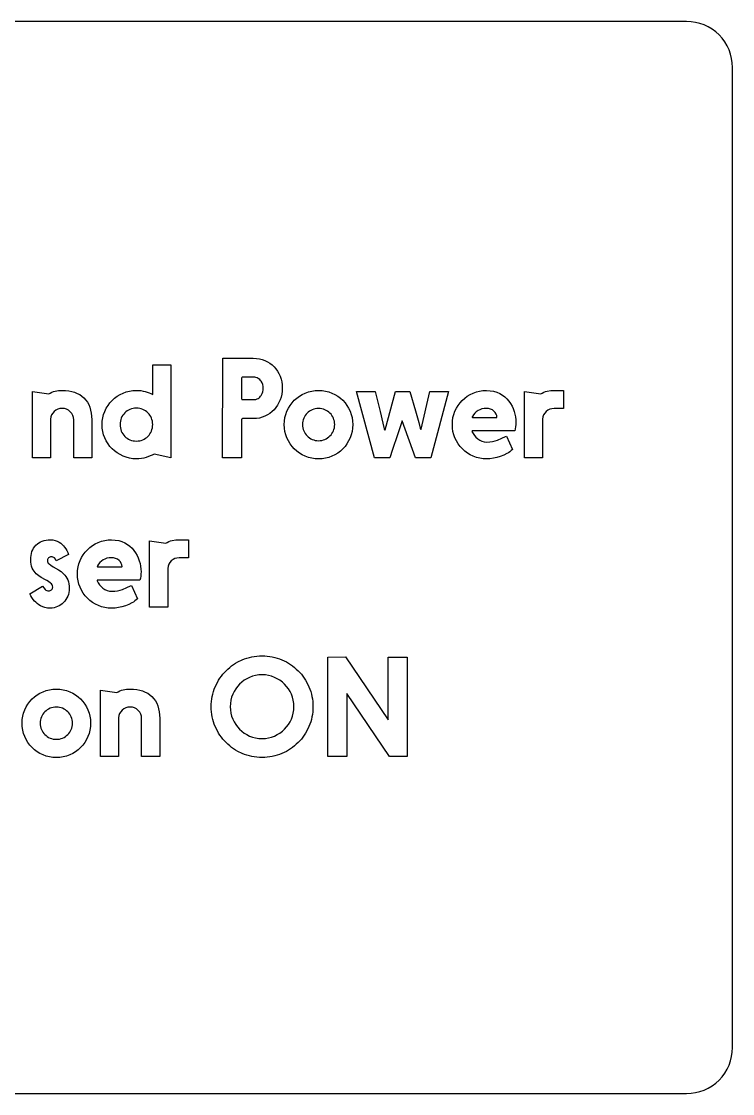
# Model space of a CAD drawing. Extents: x 333 to 535, y 49 to 451.
# Drawn here: x 384.3 to 430.7, y 208.3 to 278.3 of the extents above; entities that cross this region are included whole.
import ezdxf

# ---------------------------------------------------------------- set-up
doc = ezdxf.new("R2010")
doc.units = 0
doc.layers.get('0').update_dxf_attribs({"linetype": 'CONTINUOUS'})

msp = doc.modelspace()

# ---------------------------------------------------------------- linework, layer by layer
msp.add_lwpolyline([(332.707, 211.256, 0.414214), (335.707, 208.256), (427.707, 208.256, 0.414214), (430.707, 211.256), (430.707, 275.256, 0.414214), (427.707, 278.256), (335.707, 278.256, 0.414214), (332.707, 275.256)], format="xyb", close=True)
for points in [[(397.43, 256.266), (399.424, 256.266), (399.627, 256.257), (399.822, 256.228), (400.009, 256.181), (400.186, 256.114), (400.354, 256.032), (400.509, 255.936), (400.653, 255.826), (400.784, 255.703), (400.903, 255.567), (401.007, 255.419), (401.098, 255.259), (401.174, 255.087), (401.235, 254.906), (401.278, 254.717), (401.304, 254.52), (401.313, 254.316), (401.304, 254.112), (401.278, 253.914), (401.235, 253.724), (401.174, 253.54), (401.098, 253.366), (401.007, 253.202), (400.903, 253.05), (400.784, 252.908), (400.653, 252.779), (400.509, 252.664), (400.354, 252.564), (400.186, 252.479), (400.009, 252.411), (399.822, 252.362), (399.627, 252.333), (399.424, 252.323), (398.713, 252.323), (398.69, 252.32), (398.674, 252.31), (398.664, 252.294), (398.661, 252.271), (398.661, 249.766), (397.422, 249.766)], [(394.042, 249.766), (392.95, 250.009), (392.829, 249.946), (392.7, 249.889), (392.421, 249.788), (392.271, 249.748), (392.115, 249.72), (391.955, 249.703), (391.788, 249.697), (391.562, 249.708), (391.342, 249.741), (391.129, 249.797), (390.922, 249.874), (390.724, 249.971), (390.54, 250.084), (390.369, 250.212), (390.211, 250.355), (390.067, 250.514), (389.939, 250.685), (389.827, 250.869), (389.73, 251.066), (389.652, 251.273), (389.597, 251.486), (389.563, 251.706), (389.552, 251.933), (389.563, 252.159), (389.597, 252.379), (389.652, 252.593), (389.73, 252.799), (389.827, 252.997), (389.939, 253.181), (390.067, 253.352), (390.211, 253.51), (390.369, 253.654), (390.54, 253.782), (390.724, 253.894), (390.922, 253.991), (391.129, 254.069), (391.342, 254.124), (391.562, 254.158), (391.788, 254.169), (391.938, 254.164), (392.083, 254.15), (392.224, 254.127), (392.36, 254.095), (392.493, 254.055), (392.62, 254.007), (392.744, 253.953), (392.863, 253.891), (392.863, 255.833), (394.042, 255.833)], [(398.661, 253.614), (398.664, 253.591), (398.674, 253.575), (398.69, 253.565), (398.713, 253.562), (399.424, 253.562), (399.515, 253.567), (399.598, 253.582), (399.673, 253.606), (399.74, 253.64), (399.8, 253.682), (399.853, 253.728), (399.899, 253.779), (399.939, 253.835), (400.002, 253.955), (400.043, 254.082), (400.066, 254.206), (400.074, 254.316), (400.066, 254.424), (400.043, 254.541), (400.002, 254.66), (399.939, 254.771), (399.899, 254.823), (399.853, 254.871), (399.74, 254.953), (399.673, 254.985), (399.598, 255.008), (399.515, 255.022), (399.424, 255.027), (398.713, 255.027), (398.69, 255.024), (398.674, 255.014), (398.664, 254.998), (398.661, 254.975)], [(385.011, 254.099), (386.068, 253.935), (386.166, 253.995), (386.269, 254.045), (386.376, 254.086), (386.489, 254.117), (386.717, 254.156), (386.944, 254.169), (387.167, 254.161), (387.377, 254.138), (387.575, 254.099), (387.759, 254.044), (387.931, 253.974), (388.09, 253.889), (388.236, 253.787), (388.369, 253.67), (388.488, 253.539), (388.591, 253.395), (388.678, 253.238), (388.75, 253.067), (388.805, 252.883), (388.845, 252.687), (388.868, 252.477), (388.876, 252.253), (388.876, 249.766), (387.698, 249.766), (387.698, 252.236), (387.684, 252.386), (387.642, 252.525), (387.573, 252.653), (387.477, 252.769), (387.36, 252.866), (387.233, 252.935), (387.094, 252.976), (386.944, 252.99), (386.797, 252.978), (386.662, 252.94), (386.537, 252.878), (386.424, 252.791), (386.328, 252.685), (386.257, 252.565), (386.211, 252.433), (386.19, 252.288), (386.19, 249.766), (385.011, 249.766)], [(401.443, 251.941), (401.454, 252.168), (401.486, 252.388), (401.541, 252.601), (401.616, 252.808), (401.711, 253.005), (401.823, 253.189), (401.952, 253.361), (402.097, 253.519), (402.257, 253.662), (402.43, 253.79), (402.615, 253.901), (402.812, 253.995), (403.02, 254.071), (403.235, 254.125), (403.457, 254.158), (403.688, 254.169), (403.914, 254.158), (404.134, 254.125), (404.347, 254.071), (404.554, 253.995), (404.752, 253.901), (404.936, 253.79), (405.107, 253.662), (405.265, 253.519), (405.409, 253.361), (405.536, 253.189), (405.647, 253.005), (405.742, 252.808), (405.817, 252.601), (405.872, 252.388), (405.904, 252.168), (405.915, 251.941), (405.904, 251.711), (405.872, 251.489), (405.817, 251.274), (405.742, 251.066), (405.647, 250.869), (405.536, 250.684), (405.409, 250.511), (405.265, 250.351), (405.107, 250.206), (404.936, 250.077), (404.752, 249.965), (404.554, 249.87), (404.347, 249.794), (404.134, 249.74), (403.914, 249.708), (403.688, 249.697), (403.457, 249.708), (403.235, 249.74), (403.02, 249.794), (402.812, 249.87), (402.615, 249.965), (402.43, 250.077), (402.257, 250.206), (402.097, 250.351), (401.952, 250.511), (401.823, 250.684), (401.711, 250.869), (401.616, 251.066), (401.541, 251.274), (401.486, 251.489), (401.454, 251.711)], [(414.66, 250.797), (414.857, 250.805), (415.04, 250.828), (415.21, 250.866), (415.366, 250.919), (415.647, 251.038), (415.89, 251.153), (415.951, 251.179), (416.341, 250.312), (416.26, 250.237), (416.172, 250.166), (416.078, 250.1), (415.977, 250.039), (415.766, 249.933), (415.548, 249.848), (415.325, 249.783), (415.097, 249.736), (414.873, 249.707), (414.66, 249.697), (414.429, 249.708), (414.207, 249.74), (413.992, 249.794), (413.784, 249.87), (413.587, 249.965), (413.402, 250.077), (413.229, 250.206), (413.069, 250.351), (412.924, 250.511), (412.795, 250.684), (412.683, 250.869), (412.588, 251.066), (412.512, 251.274), (412.458, 251.489), (412.426, 251.711), (412.415, 251.941), (412.426, 252.168), (412.458, 252.388), (412.512, 252.601), (412.588, 252.808), (412.683, 253.005), (412.794, 253.188), (412.921, 253.358), (413.065, 253.514), (413.223, 253.656), (413.394, 253.782), (413.579, 253.892), (413.776, 253.987), (413.983, 254.063), (414.196, 254.117), (414.416, 254.149), (414.642, 254.16), (414.885, 254.148), (415.11, 254.111), (415.318, 254.05), (415.509, 253.965), (415.683, 253.861), (415.841, 253.743), (415.982, 253.612), (416.107, 253.467), (416.216, 253.311), (416.311, 253.147), (416.39, 252.975), (416.454, 252.795), (416.503, 252.612), (416.538, 252.43), (416.559, 252.25), (416.566, 252.071), (416.562, 251.934), (416.549, 251.798), (416.527, 251.665), (416.497, 251.534), (413.724, 251.534), (413.704, 251.523), (413.698, 251.491), (413.767, 251.356), (413.853, 251.231), (413.955, 251.114), (414.075, 251.005), (414.207, 250.914), (414.349, 250.849), (414.5, 250.81)], [(417.13, 254.099), (418.187, 253.935), (418.285, 253.995), (418.387, 254.045), (418.495, 254.086), (418.607, 254.117), (418.836, 254.156), (419.062, 254.169), (419.678, 254.169), (419.678, 252.981), (419.062, 252.981), (418.916, 252.969), (418.781, 252.933), (418.656, 252.872), (418.542, 252.786), (418.446, 252.682), (418.375, 252.564), (418.329, 252.433), (418.308, 252.288), (418.308, 249.766), (417.13, 249.766)], [(410.006, 249.766), (409.148, 252.175), (408.758, 251.005), (408.606, 250.568), (408.476, 250.182), (408.381, 249.896), (408.333, 249.766), (407.328, 249.766), (406.158, 254.099), (407.388, 254.099), (407.705, 252.795), (407.887, 252.024), (407.973, 251.66), (407.992, 251.592), (408.004, 251.569), (408.03, 251.586), (408.714, 254.091), (409.633, 254.091), (410.006, 252.825), (410.218, 252.071), (410.318, 251.707), (410.339, 251.636), (410.352, 251.612), (410.378, 251.629), (410.942, 254.099), (412.172, 254.099), (411.002, 249.766)], [(390.722, 251.933), (390.727, 251.822), (390.743, 251.714), (390.769, 251.609), (390.805, 251.508), (390.85, 251.412), (390.902, 251.323), (390.962, 251.241), (391.03, 251.166), (391.105, 251.098), (391.186, 251.038), (391.274, 250.985), (391.368, 250.94), (391.467, 250.904), (391.571, 250.879), (391.678, 250.863), (391.788, 250.858), (391.899, 250.863), (392.006, 250.879), (392.109, 250.904), (392.209, 250.94), (392.303, 250.985), (392.391, 251.038), (392.472, 251.098), (392.547, 251.166), (392.614, 251.241), (392.675, 251.323), (392.727, 251.412), (392.772, 251.508), (392.808, 251.609), (392.834, 251.714), (392.849, 251.822), (392.854, 251.933), (392.849, 252.044), (392.834, 252.152), (392.808, 252.256), (392.772, 252.357), (392.727, 252.454), (392.675, 252.543), (392.614, 252.625), (392.547, 252.7), (392.472, 252.768), (392.391, 252.828), (392.303, 252.88), (392.209, 252.925), (392.109, 252.961), (392.006, 252.987), (391.899, 253.002), (391.788, 253.007), (391.678, 253.002), (391.571, 252.987), (391.467, 252.961), (391.368, 252.925), (391.274, 252.88), (391.186, 252.828), (391.105, 252.768), (391.03, 252.7), (390.962, 252.625), (390.902, 252.543), (390.85, 252.454), (390.805, 252.357), (390.769, 252.256), (390.743, 252.152), (390.727, 252.044)], [(402.63, 251.941), (402.635, 251.831), (402.651, 251.725), (402.677, 251.623), (402.713, 251.525), (402.758, 251.433), (402.81, 251.347), (402.87, 251.266), (402.938, 251.192), (403.012, 251.124), (403.093, 251.064), (403.179, 251.011), (403.272, 250.966), (403.369, 250.93), (403.471, 250.905), (403.577, 250.889), (403.688, 250.884), (403.794, 250.889), (403.898, 250.905), (403.998, 250.93), (404.095, 250.966), (404.187, 251.011), (404.274, 251.064), (404.354, 251.124), (404.429, 251.192), (404.496, 251.266), (404.557, 251.347), (404.609, 251.433), (404.654, 251.525), (404.69, 251.623), (404.716, 251.725), (404.731, 251.831), (404.736, 251.941), (404.731, 252.048), (404.716, 252.152), (404.69, 252.252), (404.654, 252.349), (404.609, 252.441), (404.557, 252.528), (404.496, 252.608), (404.429, 252.682), (404.354, 252.75), (404.274, 252.81), (404.187, 252.863), (404.095, 252.908), (403.998, 252.944), (403.898, 252.97), (403.794, 252.985), (403.688, 252.99), (403.577, 252.985), (403.471, 252.97), (403.369, 252.944), (403.272, 252.908), (403.179, 252.863), (403.093, 252.81), (403.012, 252.75), (402.938, 252.682), (402.87, 252.608), (402.81, 252.528), (402.758, 252.441), (402.713, 252.349), (402.677, 252.252), (402.651, 252.152), (402.635, 252.048)], [(414.634, 252.99), (414.486, 252.981), (414.347, 252.953), (414.215, 252.907), (414.092, 252.843), (413.98, 252.763), (413.881, 252.672), (413.795, 252.568), (413.724, 252.453), (413.719, 252.44), (413.715, 252.427), (413.724, 252.407), (413.75, 252.401), (415.292, 252.401), (415.318, 252.405), (415.327, 252.418), (415.315, 252.524), (415.278, 252.625), (415.217, 252.721), (415.132, 252.812), (415.028, 252.89), (414.91, 252.946), (414.779, 252.979)], [(385.652, 241.377), (385.756, 241.279), (385.843, 241.177), (385.887, 241.132), (385.943, 241.099), (386.009, 241.08), (386.086, 241.073), (386.125, 241.078), (386.165, 241.092), (386.246, 241.147), (386.282, 241.186), (386.308, 241.228), (386.323, 241.275), (386.328, 241.325), (386.32, 241.396), (386.295, 241.463), (386.253, 241.526), (386.194, 241.585), (386.063, 241.684), (385.938, 241.758), (385.86, 241.793), (385.574, 241.944), (385.413, 242.051), (385.258, 242.187), (385.185, 242.268), (385.117, 242.357), (385.055, 242.456), (384.998, 242.564), (384.951, 242.683), (384.917, 242.813), (384.896, 242.956), (384.89, 243.11), (384.895, 243.256), (384.911, 243.394), (384.938, 243.525), (384.976, 243.647), (385.025, 243.763), (385.085, 243.871), (385.155, 243.971), (385.236, 244.063), (385.327, 244.147), (385.425, 244.219), (385.532, 244.28), (385.646, 244.33), (385.768, 244.369), (385.898, 244.397), (386.035, 244.413), (386.181, 244.419), (386.343, 244.406), (386.491, 244.375), (386.625, 244.328), (386.744, 244.263), (386.852, 244.187), (386.948, 244.107), (387.034, 244.022), (387.108, 243.933), (387.183, 243.822), (387.251, 243.706), (387.313, 243.584), (387.368, 243.457), (386.562, 243.032), (386.51, 243.142), (386.441, 243.227), (386.398, 243.259), (386.346, 243.282), (386.285, 243.296), (386.216, 243.301), (386.177, 243.297), (386.138, 243.285), (386.06, 243.236), (386.026, 243.201), (386.001, 243.161), (385.987, 243.116), (385.982, 243.067), (385.988, 243), (386.008, 242.94), (386.04, 242.886), (386.086, 242.837), (386.204, 242.746), (386.35, 242.655), (386.697, 242.456), (386.877, 242.336), (387.043, 242.191), (387.12, 242.109), (387.19, 242.016), (387.252, 241.914), (387.308, 241.801), (387.353, 241.678), (387.386, 241.541), (387.405, 241.392), (387.412, 241.229), (387.405, 241.097), (387.387, 240.969), (387.356, 240.846), (387.312, 240.727), (387.258, 240.614), (387.195, 240.508), (387.123, 240.41), (387.043, 240.319), (386.955, 240.237), (386.86, 240.165), (386.758, 240.101), (386.649, 240.046), (386.534, 240.003), (386.415, 239.972), (386.291, 239.953), (386.164, 239.947), (385.985, 239.956), (385.821, 239.984), (385.673, 240.03), (385.54, 240.094), (385.42, 240.169), (385.312, 240.248), (385.216, 240.33), (385.132, 240.415), (385.046, 240.522), (384.968, 240.636), (384.898, 240.756), (384.838, 240.883)], [(390.185, 241.047), (390.382, 241.055), (390.565, 241.078), (390.735, 241.116), (390.891, 241.169), (391.172, 241.288), (391.416, 241.403), (391.476, 241.429), (391.866, 240.562), (391.785, 240.487), (391.697, 240.416), (391.603, 240.35), (391.502, 240.289), (391.291, 240.183), (391.073, 240.098), (390.85, 240.033), (390.623, 239.986), (390.398, 239.957), (390.185, 239.947), (389.955, 239.958), (389.732, 239.99), (389.517, 240.044), (389.31, 240.12), (389.112, 240.215), (388.927, 240.327), (388.755, 240.456), (388.595, 240.601), (388.449, 240.761), (388.321, 240.934), (388.209, 241.119), (388.114, 241.316), (388.038, 241.524), (387.984, 241.739), (387.951, 241.961), (387.94, 242.191), (387.951, 242.418), (387.984, 242.638), (388.038, 242.851), (388.114, 243.058), (388.208, 243.255), (388.32, 243.438), (388.447, 243.608), (388.59, 243.764), (388.748, 243.906), (388.92, 244.032), (389.104, 244.142), (389.301, 244.237), (389.508, 244.313), (389.721, 244.367), (389.941, 244.399), (390.168, 244.41), (390.41, 244.398), (390.636, 244.361), (390.844, 244.3), (391.034, 244.215), (391.208, 244.111), (391.366, 243.993), (391.507, 243.862), (391.632, 243.717), (391.742, 243.561), (391.836, 243.397), (391.915, 243.225), (391.979, 243.045), (392.028, 242.862), (392.063, 242.68), (392.085, 242.5), (392.092, 242.321), (392.087, 242.184), (392.074, 242.048), (392.053, 241.915), (392.022, 241.784), (389.249, 241.784), (389.229, 241.773), (389.223, 241.741), (389.292, 241.606), (389.378, 241.481), (389.481, 241.364), (389.6, 241.255), (389.732, 241.164), (389.874, 241.099), (390.025, 241.06)], [(392.655, 244.349), (393.712, 244.185), (393.81, 244.245), (393.913, 244.295), (394.02, 244.336), (394.133, 244.367), (394.361, 244.406), (394.588, 244.419), (395.203, 244.419), (395.203, 243.231), (394.588, 243.231), (394.441, 243.219), (394.306, 243.183), (394.181, 243.122), (394.068, 243.036), (393.972, 242.932), (393.901, 242.814), (393.855, 242.683), (393.834, 242.538), (393.834, 240.016), (392.655, 240.016)], [(390.159, 243.24), (390.011, 243.231), (389.872, 243.203), (389.741, 243.157), (389.617, 243.093), (389.505, 243.013), (389.406, 242.922), (389.321, 242.818), (389.249, 242.703), (389.245, 242.69), (389.24, 242.677), (389.249, 242.657), (389.275, 242.651), (390.818, 242.651), (390.844, 242.655), (390.852, 242.668), (390.84, 242.774), (390.804, 242.875), (390.743, 242.971), (390.657, 243.062), (390.553, 243.14), (390.435, 243.196), (390.304, 243.229)], [(396.676, 233.516), (396.68, 233.686), (396.693, 233.854), (396.713, 234.019), (396.741, 234.181), (396.778, 234.342), (396.823, 234.499), (396.875, 234.655), (396.936, 234.807), (397.078, 235.101), (397.158, 235.241), (397.244, 235.375), (397.336, 235.505), (397.434, 235.63), (397.537, 235.75), (397.647, 235.865), (397.762, 235.975), (397.882, 236.078), (398.006, 236.176), (398.136, 236.268), (398.27, 236.354), (398.408, 236.434), (398.7, 236.575), (398.852, 236.636), (399.007, 236.689), (399.165, 236.734), (399.325, 236.77), (399.488, 236.799), (399.655, 236.819), (399.824, 236.831), (399.996, 236.835), (400.166, 236.831), (400.333, 236.819), (400.498, 236.799), (400.661, 236.77), (400.821, 236.734), (400.979, 236.689), (401.134, 236.636), (401.287, 236.575), (401.581, 236.434), (401.72, 236.354), (401.855, 236.268), (401.984, 236.176), (402.109, 236.078), (402.229, 235.975), (402.344, 235.865), (402.454, 235.75), (402.558, 235.63), (402.656, 235.505), (402.747, 235.375), (402.833, 235.241), (402.913, 235.101), (403.055, 234.807), (403.116, 234.655), (403.169, 234.499), (403.213, 234.342), (403.25, 234.181), (403.278, 234.019), (403.299, 233.854), (403.311, 233.686), (403.315, 233.516), (403.311, 233.344), (403.299, 233.175), (403.278, 233.009), (403.25, 232.846), (403.213, 232.685), (403.169, 232.527), (403.116, 232.372), (403.055, 232.22), (402.913, 231.929), (402.833, 231.79), (402.747, 231.656), (402.656, 231.527), (402.558, 231.402), (402.454, 231.283), (402.344, 231.167), (402.229, 231.058), (402.109, 230.954), (401.984, 230.856), (401.855, 230.764), (401.72, 230.679), (401.581, 230.599), (401.287, 230.457), (401.134, 230.396), (400.979, 230.343), (400.821, 230.298), (400.661, 230.262), (400.498, 230.233), (400.333, 230.213), (400.166, 230.201), (399.996, 230.197), (399.824, 230.201), (399.655, 230.213), (399.488, 230.233), (399.325, 230.262), (399.165, 230.298), (399.007, 230.343), (398.852, 230.396), (398.7, 230.457), (398.408, 230.599), (398.27, 230.679), (398.136, 230.764), (398.006, 230.856), (397.882, 230.954), (397.762, 231.058), (397.647, 231.167), (397.537, 231.283), (397.434, 231.402), (397.336, 231.527), (397.244, 231.656), (397.158, 231.79), (397.078, 231.929), (396.936, 232.22), (396.875, 232.372), (396.823, 232.527), (396.778, 232.685), (396.741, 232.846), (396.713, 233.009), (396.693, 233.175), (396.68, 233.344)], [(405.447, 236.766), (408.22, 232.649), (408.22, 233.655), (408.22, 236.757), (409.46, 236.757), (409.46, 230.266), (408.307, 230.266), (405.525, 234.383), (405.525, 233.377), (405.525, 230.266), (404.286, 230.266), (404.286, 236.757)], [(397.916, 233.516), (397.926, 233.303), (397.957, 233.097), (398.008, 232.898), (398.08, 232.706), (398.17, 232.523), (398.274, 232.353), (398.393, 232.194), (398.527, 232.047), (398.673, 231.914), (398.832, 231.795), (399.003, 231.69), (399.185, 231.601), (399.377, 231.529), (399.576, 231.477), (399.783, 231.446), (399.996, 231.436), (400.209, 231.446), (400.415, 231.477), (400.614, 231.529), (400.806, 231.601), (400.989, 231.69), (401.159, 231.795), (401.318, 231.914), (401.465, 232.047), (401.598, 232.194), (401.717, 232.353), (401.821, 232.523), (401.911, 232.706), (401.983, 232.898), (402.034, 233.097), (402.065, 233.303), (402.076, 233.516), (402.065, 233.729), (402.034, 233.935), (401.983, 234.134), (401.911, 234.326), (401.821, 234.509), (401.717, 234.68), (401.598, 234.838), (401.465, 234.985), (401.318, 235.119), (401.159, 235.238), (400.989, 235.342), (400.806, 235.431), (400.614, 235.504), (400.415, 235.555), (400.209, 235.586), (399.996, 235.596), (399.783, 235.586), (399.576, 235.555), (399.377, 235.504), (399.185, 235.431), (399.003, 235.342), (398.832, 235.238), (398.673, 235.119), (398.527, 234.985), (398.393, 234.838), (398.274, 234.68), (398.17, 234.509), (398.08, 234.326), (398.008, 234.134), (397.957, 233.935), (397.926, 233.729)], [(384.326, 232.441), (384.337, 232.668), (384.37, 232.888), (384.424, 233.101), (384.5, 233.308), (384.595, 233.505), (384.707, 233.689), (384.835, 233.861), (384.981, 234.019), (385.141, 234.162), (385.313, 234.29), (385.498, 234.401), (385.696, 234.495), (385.903, 234.571), (386.118, 234.625), (386.341, 234.658), (386.571, 234.669), (386.797, 234.658), (387.017, 234.625), (387.231, 234.571), (387.438, 234.495), (387.635, 234.401), (387.819, 234.29), (387.99, 234.162), (388.148, 234.019), (388.292, 233.861), (388.419, 233.689), (388.53, 233.505), (388.625, 233.308), (388.701, 233.101), (388.755, 232.888), (388.788, 232.668), (388.798, 232.441), (388.788, 232.211), (388.755, 231.989), (388.701, 231.774), (388.625, 231.566), (388.53, 231.369), (388.419, 231.184), (388.292, 231.011), (388.148, 230.851), (387.99, 230.706), (387.819, 230.577), (387.635, 230.465), (387.438, 230.37), (387.231, 230.294), (387.017, 230.24), (386.797, 230.208), (386.571, 230.197), (386.341, 230.208), (386.118, 230.24), (385.903, 230.294), (385.696, 230.37), (385.498, 230.465), (385.313, 230.577), (385.141, 230.706), (384.981, 230.851), (384.835, 231.011), (384.707, 231.184), (384.595, 231.369), (384.5, 231.566), (384.424, 231.774), (384.37, 231.989), (384.337, 232.211)], [(389.448, 234.599), (390.506, 234.435), (390.603, 234.495), (390.706, 234.545), (390.814, 234.586), (390.926, 234.617), (391.155, 234.656), (391.381, 234.669), (391.604, 234.661), (391.815, 234.638), (392.012, 234.599), (392.197, 234.544), (392.369, 234.474), (392.527, 234.389), (392.673, 234.287), (392.807, 234.17), (392.925, 234.039), (393.028, 233.895), (393.116, 233.738), (393.187, 233.567), (393.242, 233.383), (393.282, 233.187), (393.306, 232.977), (393.314, 232.753), (393.314, 230.266), (392.135, 230.266), (392.135, 232.736), (392.121, 232.886), (392.08, 233.025), (392.011, 233.153), (391.914, 233.269), (391.798, 233.366), (391.67, 233.435), (391.531, 233.476), (391.381, 233.49), (391.235, 233.478), (391.099, 233.44), (390.975, 233.378), (390.861, 233.291), (390.765, 233.185), (390.694, 233.065), (390.648, 232.933), (390.627, 232.788), (390.627, 230.266), (389.448, 230.266)], [(385.514, 232.441), (385.519, 232.331), (385.534, 232.225), (385.56, 232.123), (385.596, 232.025), (385.641, 231.933), (385.693, 231.847), (385.754, 231.766), (385.821, 231.692), (385.896, 231.624), (385.976, 231.564), (386.063, 231.511), (386.155, 231.466), (386.252, 231.43), (386.354, 231.405), (386.461, 231.389), (386.571, 231.384), (386.678, 231.389), (386.781, 231.405), (386.881, 231.43), (386.978, 231.466), (387.071, 231.511), (387.157, 231.564), (387.238, 231.624), (387.312, 231.692), (387.38, 231.766), (387.44, 231.847), (387.492, 231.933), (387.537, 232.025), (387.573, 232.123), (387.599, 232.225), (387.615, 232.331), (387.62, 232.441), (387.615, 232.548), (387.599, 232.652), (387.573, 232.752), (387.537, 232.849), (387.492, 232.941), (387.44, 233.028), (387.38, 233.108), (387.312, 233.182), (387.238, 233.25), (387.157, 233.31), (387.071, 233.363), (386.978, 233.408), (386.881, 233.444), (386.781, 233.47), (386.678, 233.485), (386.571, 233.49), (386.461, 233.485), (386.354, 233.47), (386.252, 233.444), (386.155, 233.408), (386.063, 233.363), (385.976, 233.31), (385.896, 233.25), (385.821, 233.182), (385.754, 233.108), (385.693, 233.028), (385.641, 232.941), (385.596, 232.849), (385.56, 232.752), (385.534, 232.652), (385.519, 232.548)]]:
    msp.add_lwpolyline(points, close=True)

doc.saveas('drawing.dxf')
